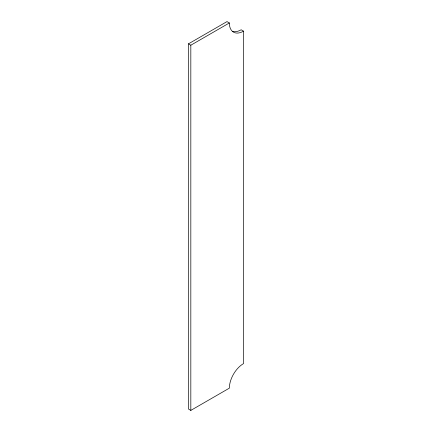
<?xml version="1.0" encoding="UTF-8"?>
<svg xmlns="http://www.w3.org/2000/svg" width="432" height="432" viewBox="0 0 432 432"><rect width="100%" height="100%" fill="white"/><g stroke="black" fill="none" stroke-linecap="round" stroke-linejoin="round"><path stroke-width="0.65" d="M188.465 43.843L226.989 21.6L229.354 22.966A20.056 11.578 -60 0 0 243.535 31.153L243.535 363.593A20.056 11.578 -60 0 0 229.354 388.157L190.825 410.4L188.465 409.034L188.465 43.843L190.825 45.209L229.354 22.966M243.535 31.153L241.175 29.786A20.056 11.578 -60 0 1 232.319 31.315M190.825 45.209L190.825 410.4"/></g></svg>
